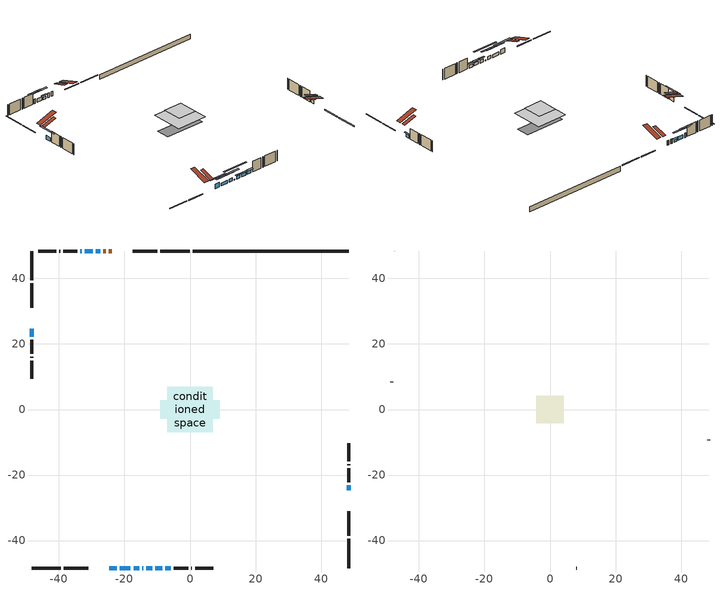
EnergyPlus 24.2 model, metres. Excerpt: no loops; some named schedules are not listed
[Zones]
conditioned space
 floor outside (Floor1 construction): -1.17,-1.17 -1.17,1.17 1.17,1.17 1.17,-1.17 z0.61
 floor adiabatic (AdiabaticFloorConstruction): -6.97,-6.97 -6.97,6.97 6.97,6.97 6.97,-6.97 z3.05
 floor foundation (Slab1 construction): -9.03,-2.87 -9.03,2.87 9.03,2.87 9.03,-2.87 z-1.65
 wall outside (RimJoist1 construction): -0.14,48.37 -9.1,48.37 / -48.37,-48.37 -39.41,-48.37 / -48.37,48.37 -48.37,39.41 / 48.37,-48.37 48.37,-39.41 z0.61:0.91
 wall outside (RimJoist2 construction): -10.03,48.37 -17.4,48.37 / -38.48,-48.37 -31.11,-48.37 / -48.37,38.48 -48.37,31.11 / 48.37,-38.48 48.37,-31.11 z0.61:0.91
 wall outside (AdiabaticWallConstruction 1): -23.88,48.37 -24.73,48.37 / -25.66,48.37 -26.51,48.37 z0.61:2.64
 wall outside (AdiabaticWallConstruction): 48.37,-24.63 48.37,-23.15 z0.61:2.08; -48.37,24.63 -48.37,22.27 / -29.68,48.37 -32.05,48.37 z0.61:2.34; -24.63,-48.37 -22.29,-48.37 z0.61:2.59; -21.36,-48.37 -18.16,-48.37 / -13.35,-48.37 -11.57,-48.37 / -10.64,-48.37 -8.5,-48.37 / -7.58,-48.37 -5.82,-48.37 z0.61:1.93; -17.23,-48.37 -15.48,-48.37 z0.61:2.13; -14.55,-48.37 -14.27,-48.37 z0.61:0.97; -27.43,48.37 -28.76,48.37 z0.61:1.73; -32.97,48.37 -33.48,48.37 z0.61:2.62
 wall outside (Wall1 construction): -34.41,48.37 -38.71,48.37 / -4.89,-48.37 -0.6,-48.37 / -48.37,21.34 -48.37,17.04 / 48.37,-22.23 48.37,-17.93 z0.61:5.49
 wall outside (Wall2 construction): -39.63,48.37 -39.91,48.37 / 0.33,-48.37 0.6,-48.37 / -48.37,16.11 -48.37,15.84 / 48.37,-17 48.37,-16.73 z0.61:5.49
 wall outside (Wall3 construction): -40.83,48.37 -46.38,48.37 / 1.53,-48.37 7.08,-48.37 / -48.37,14.91 -48.37,9.37 / 48.37,-15.8 48.37,-10.25 z0.61:5.49
 wall foundation (FoundationWall1 construction): 0.79,48.37,-1.65 0.79,48.37,0.61 43.61,48.37,0.61 43.61,48.37,0.59 48.37,48.37,0.59 48.37,48.37,-1.65
 window (WindowConstruction): 48.37,-24.63 48.37,-23.15 z0.61:2.08
 window (WindowConstruction 7): -48.37,24.63 -48.37,22.27 z0.61:2.34
 window (WindowConstruction 8): -24.63,-48.37 -22.29,-48.37 z0.61:2.59
 window (WindowConstruction 9): -21.36,-48.37 -18.16,-48.37 z0.61:1.93
 window (WindowConstruction 10): -17.23,-48.37 -15.48,-48.37 z0.61:2.13
 window (WindowConstruction 11): -14.55,-48.37 -14.27,-48.37 z0.61:0.97
 window (WindowConstruction 1): -27.44,48.37 -28.76,48.37 z0.61:1.73
 window (WindowConstruction 2): -13.35,-48.37 -11.57,-48.37 z0.61:1.93
 window (WindowConstruction 3): -10.64,-48.37 -8.51,-48.37 z0.61:1.93
 window (WindowConstruction 4): -7.58,-48.37 -5.82,-48.37 z0.61:1.93
 window (WindowConstruction 5): -29.68,48.37 -32.05,48.37 z0.61:2.34
 window (WindowConstruction 6): -32.98,48.37 -33.48,48.37 z0.61:2.62
 door (Door): -23.88,48.37 -24.73,48.37 z0.61:2.64
 door (Door 1): -25.66,48.37 -26.51,48.37 z0.61:2.64
 ceiling adiabatic (AdiabaticFloorConstruction): 6.97,-6.97 6.97,6.97 -6.97,6.97 -6.97,-6.97 z3.05
 roof outside (Roof2 construction): -22.95,48.37,5.49 -22.95,42.57,7.42 -21.42,42.57,7.42 -21.42,48.37,5.49; -25.56,-48.37,5.49 -25.56,-42.57,7.42 -27.09,-42.57,7.42 -27.09,-48.37,5.49; -48.37,25.56,5.49 -42.57,25.56,7.42 -42.57,27.09,7.42 -48.37,27.09,5.49; 48.37,-25.56,5.49 42.57,-25.56,7.42 42.57,-27.09,7.42 48.37,-27.09,5.49
attic - vented
 floor to conditioned space (Floor2 construction Reversed): -4.21,-4.21 -4.21,4.21 4.21,4.21 4.21,-4.21 z5.49
 wall outside (Wall4 construction): -47.31,48.37 -47.44,48.37 / 8.01,-48.37 8.13,-48.37 / -48.37,8.44 -48.37,8.31 / 48.37,-9.33 48.37,-9.2 z0.61:5.49
 roof outside (Roof1 construction): -20.49,48.37,5.49 -20.49,40.16,8.22 -18.33,40.16,8.22 -18.33,48.37,5.49; -28.02,-48.37,5.49 -28.02,-40.16,8.22 -30.18,-40.16,8.22 -30.18,-48.37,5.49; -48.37,28.02,5.49 -40.16,28.02,8.22 -40.16,30.18,8.22 -48.37,30.18,5.49; 48.37,-28.02,5.49 40.16,-28.02,8.22 40.16,-30.18,8.22 48.37,-30.18,5.49
shading: 48.37,-22.54 48.37,-25.24 48.98,-25.24 48.98,-22.54 z2.69; -48.37,19.28 -48.37,27.62 -48.98,27.62 -48.98,19.28 z5.33; -19.3,-48.37 -27.62,-48.37 -27.62,-48.98 -19.3,-48.98 z5.58; -15.17,-48.37 -24.35,-48.37 -24.35,-48.98 -15.17,-48.98 z4.92; -12.49,-48.37 -20.22,-48.37 -20.22,-48.98 -12.49,-48.98 z5.12; -8.51,-48.37 -20.31,-48.37 -20.31,-48.98 -8.51,-48.98 z6.73; -29.37,48.37 -26.83,48.37 -26.83,48.98 -29.37,48.98 z2.34; -10.96,-48.37 -13.95,-48.37 -13.95,-48.98 -10.96,-48.98 z2.54; -7.9,-48.37 -11.25,-48.37 -11.25,-48.98 -7.9,-48.98 z2.54; -5.21,-48.37 -8.19,-48.37 -8.19,-48.98 -5.21,-48.98 z2.54; -35.04,48.37 -26.69,48.37 -26.69,48.98 -35.04,48.98 z5.33; -36.47,48.37 -29.99,48.37 -29.99,48.98 -36.47,48.98 z5.61
[Building]
Building 1: Terrain=Suburbs
[Site:Location]
Montreal Intl AP_QC: Latitude {deg}=45.47; Longitude {deg}=-73.74; Time Zone {hr}=-5; Elevation {m}=36; Keep Site Location Information=Yes
[Site:GroundTemperature:Shallow]
2.07863, -0.316383, -0.508184, 0.628371, 5.19101, 9.73239, 13.6695, 16.1636, 16.3755, 14.347, 10.5102, 6.10817
[Site:WaterMainsTemperature]
Calculation Method=Schedule; Temperature Schedule=mains temperature schedule
[Material] Roughness=Rough; Thermal Absorptance=0.9
Name | Thickness {m} | Conductivity {W/m-K} | Density {kg/m3} | Specific Heat {J/kg-K} | Solar Absorptance | Visible Absorptance
asphalt or fiberglass shingles | 0.00635 | 0.162714 | 1121.4 | 1465.45 | 0.4 | 0.4
ceiling loosefill ins | 0.0846667 | 0.0480833 | 16.02 | 1046.75 | 0.7 | 0.7
ceiling stud and cavity | 0.1397 | 0.0930096 | 65.682 | 1177.47 | 0.7 | 0.7
concrete 4.0 in. | 0.1016 | 1.803125 | 2242.8 | 837.4 | 0.7 | 0.7
concrete 8.0 in. | 0.2032 | 1.803125 | 2242.8 | 837.4 | 0.7 | 0.7
door material | 0.04445 | 0.0451087 | 512.64 | 1214.23 | 0.7 | 0.7
door material 1 | 0.04445 | 0.188738 | 512.64 | 1214.23 | 0.7 | 0.7
floor covering | 0.0127 | 0.0433444 | 54.468 | 1339.84 | 0.6 | 0.6
floor rigid ins; roof rigid ins; wall rigid ins | 0.051816 | 0.029427 | 32.04 | 1214.23 | 0.7 | 0.7
floor rigid ins 1; wall rigid ins 1 | 0.512978 | 0.029427 | 32.04 | 1214.23 | 0.7 | 0.7
floor stud and cavity | 0.1397 | 0.0937577 | 92.3553 | 1139.71 | 0.7 | 0.7
floor stud and cavity 1 | 0.1397 | 1.75129 | 37.0049 | 1207.88 | 0.7 | 0.7
furniture material conditioned space 1 | 0.1524 | 0.115458 | 640.8 | 1214.23 | 0.6 | 0.6
gypsum board | 0.0127 | 0.160291 | 801 | 837.4 | 0.6 | 0.6
interior horizontal ins | 0.0224348 | 0.029427 | 32.04 | 1214.23 | 0.7 | 0.7
osb sheathing 0.5 in. | 0.0127 | 0.115458 | 512.64 | 1214.23 | 0.7 | 0.7
osb sheathing 0.75 in. | 0.01905 | 0.115458 | 512.64 | 1214.23 | 0.7 | 0.7
osb sheathing 2.0 in. | 0.0508 | 0.115458 | 512.64 | 1214.23 | 0.7 | 0.7
rim joist stud and cavity | 0.0508 | 0.0451784 | 125.044 | 1163.47 | 0.6 | 0.6
rim joist stud and cavity 1 | 0.0508 | 0.571797 | 50.32683 | 1063.81 | 0.6 | 0.6
roof stud and cavity | 0.2032 | 0.171272 | 78.34581 | 1123.46 | 0.7 | 0.7
wall stud and cavity | 0.1397 | 0.417588 | 139.0536 | 1170.24 | 0.7 | 0.7
wall stud and cavity 1 | 0.1397 | 0.801472 | 139.0536 | 1170.24 | 0.7 | 0.7
wall stud and cavity 2 | 0.1397 | 0.39278 | 139.0536 | 1170.24 | 0.7 | 0.7
wall stud and cavity 3 | 0.0889 | 6.9971 | 50.32683 | 1063.81 | 0.6 | 0.6
wall stud and cavity 4 | 0.0889 | 0.380278 | 52.3479 | 1209.89 | 0.7 | 0.7
wall stud and cavity 5 | 0.0889 | 0.391764 | 83.0341 | 1211.67 | 0.7 | 0.7
wood siding | 0.0254 | 0.102417 | 544.68 | 1172.36 | 0.4 | 0.4
wood siding 1 | 0.00254 | 0.102417 | 544.68 | 1172.36 | 0.4 | 0.4
wood siding 2; wood siding 3; wood siding 4 | 0.0254 | 0.102417 | 544.68 | 1172.36 | 0.7 | 0.7
[WindowMaterial:SimpleGlazingSystem]
Name | U-Factor {W/m2-K} | Solar Heat Gain Coefficient
WindowMaterial | 1.81242 | 0.37
WindowMaterial 1 | 1.743146 | 0.4
WindowMaterial 2 | 1.68466 | 0.42
WindowMaterial 3 | 1.75053 | 0.39
WindowMaterial 4 | 1.686366 | 0.42
WindowMaterial 5 | 1.626747 | 0.44
WindowMaterial 6 | 2.24906 | 0.23
WindowMaterial 7 | 1.61312 | 0.44
WindowMaterial 8 | 1.66763 | 0.42
WindowMaterial 9 | 2.638 | 0.18
[Construction]
AdiabaticFloorConstruction: floor stud and cavity 1, floor rigid ins 1, osb sheathing 0.75 in., floor covering
AdiabaticWallConstruction: wood siding 3, wall rigid ins 1, wall stud and cavity 4, gypsum board
AdiabaticWallConstruction 1: wood siding 4, wall rigid ins 1, wall stud and cavity 4, gypsum board
Door: door material
Door 1: door material 1
Floor1 construction: floor stud and cavity, floor rigid ins, osb sheathing 0.75 in., floor covering
Floor2 construction Reversed: gypsum board, ceiling stud and cavity, ceiling loosefill ins
FoundationWall1 construction: concrete 8.0 in.
furniture construction conditioned space 1: furniture material conditioned space 1
PartitionWallConstruction: gypsum board, wall stud and cavity 5, gypsum board
RimJoist1 construction: wood siding 2, osb sheathing 2.0 in., rim joist stud and cavity
RimJoist2 construction: wood siding 2, rim joist stud and cavity 1
Roof1 construction: asphalt or fiberglass shingles
Roof2 construction: asphalt or fiberglass shingles, roof rigid ins, osb sheathing 0.75 in., roof stud and cavity, gypsum board
Slab1 construction: concrete 4.0 in.
Wall1 construction: wood siding, wall rigid ins, osb sheathing 0.5 in., wall stud and cavity, gypsum board
Wall2 construction: wood siding, wall rigid ins, osb sheathing 0.5 in., wall stud and cavity 1, gypsum board
Wall3 construction: wood siding, wall rigid ins, osb sheathing 0.5 in., wall stud and cavity 2, gypsum board
Wall4 construction: wood siding 1, wall stud and cavity 3
WindowConstruction: WindowMaterial
WindowConstruction 1: WindowMaterial 1
WindowConstruction 10: WindowMaterial 8
WindowConstruction 11: WindowMaterial 9
WindowConstruction 2: WindowMaterial 2
WindowConstruction 3; WindowConstruction 9: WindowMaterial 3
WindowConstruction 4: WindowMaterial 4
WindowConstruction 5; WindowConstruction 7: WindowMaterial 5
WindowConstruction 6: WindowMaterial 6
WindowConstruction 8: WindowMaterial 7
[Zone] Multiplier=1; Part of Total Floor Area=Yes
Name | Volume {m3}
attic - vented | 31.5109
conditioned space | 773.1
[Space]
Name | Zone | Volume {m3}
attic - vented 1 | attic - vented | 31.5109
conditioned space 1 | conditioned space | 773.1
[ZoneInfiltration:EffectiveLeakageArea]
infil attic - vented 1: Zone or Space=attic - vented 1; Schedule=Always On Discrete; Effective Air Leakage Area {cm2}=2838.8; Stack Coefficient=0.00052932; Wind Coefficient=1.55446e-05
[ZoneMixing]
whole house fan mix: Zone or Space=attic - vented; Schedule=Always On Continuous; Design Flow Rate Calculation Method=Flow/Zone; Design Flow Rate {m3/s}=0; Source Zone or Space=conditioned space
[SurfaceProperty:ExposedFoundationPerimeter]
Slab1: Exposed Perimeter Calculation Method=TotalExposedPerimeter; Total Exposed Perimeter {m}=47.58
[InternalMass] Zone or ZoneList=conditioned space; Space or SpaceList=conditioned space 1
Name | Construction | Surface Area {m2}
furniture mass conditioned space 1 | furniture construction conditioned space 1 | 121.312
partition wall mass | PartitionWallConstruction | 303.28
[Lights]
interior lighting: Zone or ZoneList or Space or SpaceList=conditioned space 1; Schedule=interior lighting schedule; Design Level Calculation Method=LightingLevel; Lighting Level {W}=343.2; Return Air Fraction=0; Fraction Radiant=0.6; Fraction Visible=0.2; Fraction Replaceable=1
[People]
occupants: Zone or ZoneList or Space or SpaceList=conditioned space 1; Number of People Schedule=occupants schedule; Number of People Calculation Method=People; Number of People=3; Fraction Radiant=0.314171; Sensible Heat Fraction=0.56303; Activity Level Schedule=occupants activity schedule; Carbon Dioxide Generation Rate {m3/s-W}=0; Enable ASHRAE 55 Comfort Warnings=No; Mean Radiant Temperature Calculation Type=EnclosureAveraged
[ElectricEquipment] Zone or ZoneList or Space or SpaceList=conditioned space 1; Design Level Calculation Method=EquipmentLevel
Name | Schedule | Design Level {W} | Fraction Latent | Fraction Radiant | Fraction Lost
clothes dryer | clothes dryer schedule | 140.772 | 0.015 | 0.081 | 0.85
clothes washer | clothes washer schedule | 32.1985 | 0.03 | 0.162 | 0.7
cooking range | cooking range schedule | 215.147 | 0.08 | 0.432 | 0.2
dishwasher | dishwasher schedule | 66.8632 | 0.3 | 0.18 | 0.4
fridge | fridge schedule | 72.9452 | 0 | 0.6 | 0
mech vent bath fan 0 | mech vent bath fan 0 schedule | 50.2 | 0 | 0 | 1
mech vent bath fan 1 | mech vent bath fan 1 schedule | 50.2 | 0 | 0 | 1
mech vent bath fan 2 | mech vent bath fan 2 schedule | 50.2 | 0 | 0 | 1
mech vent house fan | mech vent house fan schedule | 0.95 | 0 | 0 | 1
mech vent house fan cfis | mech vent house fan cfis schedule | 0 | 0 | 0 | 0
mech vent range fan 0 | mech vent range fan 0 schedule | 57 | 0 | 0 | 1
misc plug loads | misc plug loads schedule | 494.7 | 0.045 | 0.513 | 0.1
whole house fan | Always On Discrete | 0 | 0 | 0 | 1
[OtherEquipment] Zone or ZoneList or Space or SpaceList=conditioned space 1; Design Level Calculation Method=EquipmentLevel
Name | Fuel Type | Schedule | Design Level {W} | Fraction Latent | Fraction Radiant | Fraction Lost
clothes dryer 1 | Electricity | clothes dryer schedule | 0 | 0.015 | 0.081 | 0.85
cooking range 1 | Electricity | cooking range schedule | 0 | 0.08 | 0.432 | 0.2
general water use latent | None | general water use schedule | 62.594 | 1 | 0 | 0
general water use sensible | None | general water use schedule | -61.6891 | 0 | 0.6 | 0
mech vent house fan latent load | None | Always On Discrete | 0 | 1 | 0 | 0
mech vent house fan sensible load | None | Always On Discrete | 0 | 0 | 0 | 0
water heater energy adjustment1 | Electricity | Always On Discrete | 0.01 | 0 | 0 | 1
[ZoneInfiltration:DesignFlowRate] Zone or ZoneList or Space or SpaceList=conditioned space 1; Schedule=Always On Discrete; Design Flow Rate Calculation Method=Flow/Zone; Design Flow Rate {m3/s}=0
infil flow; natural vent flow; whole house fan flow
[Foundation:Kiva]
Foundation Kiva 1: Initial Indoor Air Temperature {C}=18; Interior Horizontal Insulation Material=interior horizontal ins; Interior Horizontal Insulation Depth {m}=0; Interior Horizontal Insulation Width {m}=0.599999; Wall Height Above Grade {m}=0.609996; Wall Depth Below Slab {m}=0.2032
[Foundation:Kiva:Settings]
Soil Conductivity {W/m-K}=0.849921; Soil Density {kg/m3}=1842.3; Soil Specific Heat {J/kg-K}=418.7; Ground Solar Absorptivity=0.9; Ground Thermal Absorptivity=0.9; Ground Surface Roughness {m}=0.03; Far-Field Width {m}=40; Deep-Ground Boundary Condition=ZeroFlux; Deep-Ground Depth {m}=40; Minimum Cell Dimension {m}=0.2; Maximum Cell Growth Coefficient=3; Simulation Timestep=Timestep
[Exterior:Lights]
exterior lighting: Schedule=exterior lighting schedule; Design Level {W}=75.6
[Schedule:Constant]
Name | Hourly Value
Always On Continuous; mech vent house fan schedule; mech vent house fan cfis schedule; Always On Discrete | 1
occupants activity schedule | 117.228
fridge schedule | 0
[Schedule:Week:Daily]
interior lighting schedule Week Rule - Jan1-Jan27: interior lighting schedule day, interior lighting schedule day, interior lighting schedule day, interior lighting schedule day, interior lighting schedule day, interior lighting schedule day, interior lighting schedule day, interior lighting schedule default day, interior lighting schedule default day, interior lighting schedule default day, interior lighting schedule default day, interior lighting schedule default day
interior lighting schedule Week Rule - Jan28-Feb3: interior lighting schedule day, interior lighting schedule day, interior lighting schedule day, interior lighting schedule day, interior lighting schedule day 1, interior lighting schedule day 1, interior lighting schedule day 1, interior lighting schedule default day, interior lighting schedule default day, interior lighting schedule default day, interior lighting schedule default day, interior lighting schedule default day
interior lighting schedule Week Rule - Feb4-Feb24: interior lighting schedule day 1, interior lighting schedule day 1, interior lighting schedule day 1, interior lighting schedule day 1, interior lighting schedule day 1, interior lighting schedule day 1, interior lighting schedule day 1, interior lighting schedule default day, interior lighting schedule default day, interior lighting schedule default day, interior lighting schedule default day, interior lighting schedule default day
interior lighting schedule Week Rule - Feb25-Mar3: interior lighting schedule day 1, interior lighting schedule day 1, interior lighting schedule day 1, interior lighting schedule day 1, interior lighting schedule day 2, interior lighting schedule day 2, interior lighting schedule day 2, interior lighting schedule default day, interior lighting schedule default day, interior lighting schedule default day, interior lighting schedule default day, interior lighting schedule default day
interior lighting schedule Week Rule - Mar4-Mar31: interior lighting schedule day 2, interior lighting schedule day 2, interior lighting schedule day 2, interior lighting schedule day 2, interior lighting schedule day 2, interior lighting schedule day 2, interior lighting schedule day 2, interior lighting schedule default day, interior lighting schedule default day, interior lighting schedule default day, interior lighting schedule default day, interior lighting schedule default day
interior lighting schedule Week Rule - Apr1-Apr28: interior lighting schedule day 3, interior lighting schedule day 3, interior lighting schedule day 3, interior lighting schedule day 3, interior lighting schedule day 3, interior lighting schedule day 3, interior lighting schedule day 3, interior lighting schedule default day, interior lighting schedule default day, interior lighting schedule default day, interior lighting schedule default day, interior lighting schedule default day
interior lighting schedule Week Rule - Apr29-May5: interior lighting schedule day 3, interior lighting schedule day 3, interior lighting schedule day 4, interior lighting schedule day 4, interior lighting schedule day 4, interior lighting schedule day 4, interior lighting schedule day 4, interior lighting schedule default day, interior lighting schedule default day, interior lighting schedule default day, interior lighting schedule default day, interior lighting schedule default day
interior lighting schedule Week Rule - May6-May26: interior lighting schedule day 4, interior lighting schedule day 4, interior lighting schedule day 4, interior lighting schedule day 4, interior lighting schedule day 4, interior lighting schedule day 4, interior lighting schedule day 4, interior lighting schedule default day, interior lighting schedule default day, interior lighting schedule default day, interior lighting schedule default day, interior lighting schedule default day
interior lighting schedule Week Rule - May27-Jun2: interior lighting schedule day 4, interior lighting schedule day 4, interior lighting schedule day 4, interior lighting schedule day 4, interior lighting schedule day 4, interior lighting schedule day 5, interior lighting schedule day 5, interior lighting schedule default day, interior lighting schedule default day, interior lighting schedule default day, interior lighting schedule default day, interior lighting schedule default day
interior lighting schedule Week Rule - Jun3-Jun30: interior lighting schedule day 5, interior lighting schedule day 5, interior lighting schedule day 5, interior lighting schedule day 5, interior lighting schedule day 5, interior lighting schedule day 5, interior lighting schedule day 5, interior lighting schedule default day, interior lighting schedule default day, interior lighting schedule default day, interior lighting schedule default day, interior lighting schedule default day
interior lighting schedule Week Rule - Jul1-Jul28: interior lighting schedule day 6, interior lighting schedule day 6, interior lighting schedule day 6, interior lighting schedule day 6, interior lighting schedule day 6, interior lighting schedule day 6, interior lighting schedule day 6, interior lighting schedule default day, interior lighting schedule default day, interior lighting schedule default day, interior lighting schedule default day, interior lighting schedule default day
interior lighting schedule Week Rule - Jul29-Aug4: interior lighting schedule day 6, interior lighting schedule day 6, interior lighting schedule day 6, interior lighting schedule day 7, interior lighting schedule day 7, interior lighting schedule day 7, interior lighting schedule day 7, interior lighting schedule default day, interior lighting schedule default day, interior lighting schedule default day, interior lighting schedule default day, interior lighting schedule default day
interior lighting schedule Week Rule - Aug5-Aug25: interior lighting schedule day 7, interior lighting schedule day 7, interior lighting schedule day 7, interior lighting schedule day 7, interior lighting schedule day 7, interior lighting schedule day 7, interior lighting schedule day 7, interior lighting schedule default day, interior lighting schedule default day, interior lighting schedule default day, interior lighting schedule default day, interior lighting schedule default day
interior lighting schedule Week Rule - Aug26-Sep1: interior lighting schedule day 7, interior lighting schedule day 7, interior lighting schedule day 7, interior lighting schedule day 7, interior lighting schedule day 7, interior lighting schedule day 7, interior lighting schedule day 8, interior lighting schedule default day, interior lighting schedule default day, interior lighting schedule default day, interior lighting schedule default day, interior lighting schedule default day
interior lighting schedule Week Rule - Sep2-Sep29: interior lighting schedule day 8, interior lighting schedule day 8, interior lighting schedule day 8, interior lighting schedule day 8, interior lighting schedule day 8, interior lighting schedule day 8, interior lighting schedule day 8, interior lighting schedule default day, interior lighting schedule default day, interior lighting schedule default day, interior lighting schedule default day, interior lighting schedule default day
interior lighting schedule Week Rule - Sep30-Oct6: interior lighting schedule day 8, interior lighting schedule day 9, interior lighting schedule day 9, interior lighting schedule day 9, interior lighting schedule day 9, interior lighting schedule day 9, interior lighting schedule day 9, interior lighting schedule default day, interior lighting schedule default day, interior lighting schedule default day, interior lighting schedule default day, interior lighting schedule default day
interior lighting schedule Week Rule - Oct7-Oct27: interior lighting schedule day 9, interior lighting schedule day 9, interior lighting schedule day 9, interior lighting schedule day 9, interior lighting schedule day 9, interior lighting schedule day 9, interior lighting schedule day 9, interior lighting schedule default day, interior lighting schedule default day, interior lighting schedule default day, interior lighting schedule default day, interior lighting schedule default day
interior lighting schedule Week Rule - Oct28-Nov3: interior lighting schedule day 9, interior lighting schedule day 9, interior lighting schedule day 9, interior lighting schedule day 9, interior lighting schedule day 10, interior lighting schedule day 10, interior lighting schedule day 10, interior lighting schedule default day, interior lighting schedule default day, interior lighting schedule default day, interior lighting schedule default day, interior lighting schedule default day
interior lighting schedule Week Rule - Nov4-Nov24: interior lighting schedule day 10, interior lighting schedule day 10, interior lighting schedule day 10, interior lighting schedule day 10, interior lighting schedule day 10, interior lighting schedule day 10, interior lighting schedule day 10, interior lighting schedule default day, interior lighting schedule default day, interior lighting schedule default day, interior lighting schedule default day, interior lighting schedule default day
interior lighting schedule Week Rule - Nov25-Dec1: interior lighting schedule day 10, interior lighting schedule day 10, interior lighting schedule day 10, interior lighting schedule day 10, interior lighting schedule day 10, interior lighting schedule day 10, interior lighting schedule day 11, interior lighting schedule default day, interior lighting schedule default day, interior lighting schedule default day, interior lighting schedule default day, interior lighting schedule default day
interior lighting schedule Week Rule - Dec2-Dec31: interior lighting schedule day 11, interior lighting schedule day 11, interior lighting schedule day 11, interior lighting schedule day 11, interior lighting schedule day 11, interior lighting schedule day 11, interior lighting schedule day 11, interior lighting schedule default day, interior lighting schedule default day, interior lighting schedule default day, interior lighting schedule default day, interior lighting schedule default day
occupants schedule Week Rule - Jan1-Dec31: occupants schedule day, occupants schedule day, occupants schedule day, occupants schedule day, occupants schedule day, occupants schedule day, occupants schedule day, occupants schedule default day, occupants schedule default day, occupants schedule default day, occupants schedule default day, occupants schedule default day
clothes dryer schedule Week Rule - Jan1-Dec31: clothes dryer schedule day, clothes dryer schedule day, clothes dryer schedule day, clothes dryer schedule day, clothes dryer schedule day, clothes dryer schedule day, clothes dryer schedule day, clothes dryer schedule default day, clothes dryer schedule default day, clothes dryer schedule default day, clothes dryer schedule default day, clothes dryer schedule default day
clothes washer schedule Week Rule - Jan1-Dec31: clothes washer schedule day, clothes washer schedule day, clothes washer schedule day, clothes washer schedule day, clothes washer schedule day, clothes washer schedule day, clothes washer schedule day, clothes washer schedule default day, clothes washer schedule default day, clothes washer schedule default day, clothes washer schedule default day, clothes washer schedule default day
cooking range schedule Week Rule - Jan1-Dec31: cooking range schedule day, cooking range schedule day, cooking range schedule day, cooking range schedule day, cooking range schedule day, cooking range schedule day, cooking range schedule day, cooking range schedule default day, cooking range schedule default day, cooking range schedule default day, cooking range schedule default day, cooking range schedule default day
dishwasher schedule Week Rule - Jan1-Dec31: dishwasher schedule day, dishwasher schedule day, dishwasher schedule day, dishwasher schedule day, dishwasher schedule day, dishwasher schedule day, dishwasher schedule day, dishwasher schedule default day, dishwasher schedule default day, dishwasher schedule default day, dishwasher schedule default day, dishwasher schedule default day
mech vent bath fan 0 schedule Week Rule - Jan1-Dec31: mech vent bath fan 0 schedule day, mech vent bath fan 0 schedule day, mech vent bath fan 0 schedule day, mech vent bath fan 0 schedule day, mech vent bath fan 0 schedule day, mech vent bath fan 0 schedule day, mech vent bath fan 0 schedule day, mech vent bath fan 0 schedule default day, mech vent bath fan 0 schedule default day, mech vent bath fan 0 schedule default day, mech vent bath fan 0 schedule default day, mech vent bath fan 0 schedule default day
mech vent bath fan 1 schedule Week Rule - Jan1-Dec31: mech vent bath fan 1 schedule day, mech vent bath fan 1 schedule day, mech vent bath fan 1 schedule day, mech vent bath fan 1 schedule day, mech vent bath fan 1 schedule day, mech vent bath fan 1 schedule day, mech vent bath fan 1 schedule day, mech vent bath fan 1 schedule default day, mech vent bath fan 1 schedule default day, mech vent bath fan 1 schedule default day, mech vent bath fan 1 schedule default day, mech vent bath fan 1 schedule default day
mech vent bath fan 2 schedule Week Rule - Jan1-Dec31: mech vent bath fan 2 schedule day, mech vent bath fan 2 schedule day, mech vent bath fan 2 schedule day, mech vent bath fan 2 schedule day, mech vent bath fan 2 schedule day, mech vent bath fan 2 schedule day, mech vent bath fan 2 schedule day, mech vent bath fan 2 schedule default day, mech vent bath fan 2 schedule default day, mech vent bath fan 2 schedule default day, mech vent bath fan 2 schedule default day, mech vent bath fan 2 schedule default day
mech vent range fan 0 schedule Week Rule - Jan1-Dec31: mech vent range fan 0 schedule day, mech vent range fan 0 schedule day, mech vent range fan 0 schedule day, mech vent range fan 0 schedule day, mech vent range fan 0 schedule day, mech vent range fan 0 schedule day, mech vent range fan 0 schedule day, mech vent range fan 0 schedule default day, mech vent range fan 0 schedule default day, mech vent range fan 0 schedule default day, mech vent range fan 0 schedule default day, mech vent range fan 0 schedule default day
misc plug loads schedule Week Rule - Jan1-Dec31: misc plug loads schedule day, misc plug loads schedule day, misc plug loads schedule day, misc plug loads schedule day, misc plug loads schedule day, misc plug loads schedule day, misc plug loads schedule day, misc plug loads schedule default day, misc plug loads schedule default day, misc plug loads schedule default day, misc plug loads schedule default day, misc plug loads schedule default day
general water use schedule Week Rule - Jan1-Dec31: general water use schedule day, general water use schedule day, general water use schedule day, general water use schedule day, general water use schedule day, general water use schedule day, general water use schedule day, general water use schedule default day, general water use schedule default day, general water use schedule default day, general water use schedule default day, general water use schedule default day
exterior lighting schedule Week Rule - Jan1-Jan27: exterior lighting schedule day, exterior lighting schedule day, exterior lighting schedule day, exterior lighting schedule day, exterior lighting schedule day, exterior lighting schedule day, exterior lighting schedule day, exterior lighting schedule default day, exterior lighting schedule default day, exterior lighting schedule default day, exterior lighting schedule default day, exterior lighting schedule default day
exterior lighting schedule Week Rule - Jan28-Feb3: exterior lighting schedule day, exterior lighting schedule day, exterior lighting schedule day, exterior lighting schedule day, exterior lighting schedule day 1, exterior lighting schedule day 1, exterior lighting schedule day 1, exterior lighting schedule default day, exterior lighting schedule default day, exterior lighting schedule default day, exterior lighting schedule default day, exterior lighting schedule default day
exterior lighting schedule Week Rule - Feb4-Feb24: exterior lighting schedule day 1, exterior lighting schedule day 1, exterior lighting schedule day 1, exterior lighting schedule day 1, exterior lighting schedule day 1, exterior lighting schedule day 1, exterior lighting schedule day 1, exterior lighting schedule default day, exterior lighting schedule default day, exterior lighting schedule default day, exterior lighting schedule default day, exterior lighting schedule default day
exterior lighting schedule Week Rule - Feb25-Mar3: exterior lighting schedule day 1, exterior lighting schedule day 1, exterior lighting schedule day 1, exterior lighting schedule day 1, exterior lighting schedule day 2, exterior lighting schedule day 2, exterior lighting schedule day 2, exterior lighting schedule default day, exterior lighting schedule default day, exterior lighting schedule default day, exterior lighting schedule default day, exterior lighting schedule default day
exterior lighting schedule Week Rule - Mar4-Mar31: exterior lighting schedule day 2, exterior lighting schedule day 2, exterior lighting schedule day 2, exterior lighting schedule day 2, exterior lighting schedule day 2, exterior lighting schedule day 2, exterior lighting schedule day 2, exterior lighting schedule default day, exterior lighting schedule default day, exterior lighting schedule default day, exterior lighting schedule default day, exterior lighting schedule default day
exterior lighting schedule Week Rule - Apr1-Apr28: exterior lighting schedule day 3, exterior lighting schedule day 3, exterior lighting schedule day 3, exterior lighting schedule day 3, exterior lighting schedule day 3, exterior lighting schedule day 3, exterior lighting schedule day 3, exterior lighting schedule default day, exterior lighting schedule default day, exterior lighting schedule default day, exterior lighting schedule default day, exterior lighting schedule default day
exterior lighting schedule Week Rule - Apr29-May5: exterior lighting schedule day 3, exterior lighting schedule day 3, exterior lighting schedule day 4, exterior lighting schedule day 4, exterior lighting schedule day 4, exterior lighting schedule day 4, exterior lighting schedule day 4, exterior lighting schedule default day, exterior lighting schedule default day, exterior lighting schedule default day, exterior lighting schedule default day, exterior lighting schedule default day
exterior lighting schedule Week Rule - May6-May26: exterior lighting schedule day 4, exterior lighting schedule day 4, exterior lighting schedule day 4, exterior lighting schedule day 4, exterior lighting schedule day 4, exterior lighting schedule day 4, exterior lighting schedule day 4, exterior lighting schedule default day, exterior lighting schedule default day, exterior lighting schedule default day, exterior lighting schedule default day, exterior lighting schedule default day
exterior lighting schedule Week Rule - May27-Jun2: exterior lighting schedule day 4, exterior lighting schedule day 4, exterior lighting schedule day 4, exterior lighting schedule day 4, exterior lighting schedule day 4, exterior lighting schedule day 5, exterior lighting schedule day 5, exterior lighting schedule default day, exterior lighting schedule default day, exterior lighting schedule default day, exterior lighting schedule default day, exterior lighting schedule default day
[Schedule:Year]
interior lighting schedule: interior lighting schedule Week Rule - Jan1-Jan27, 1, 1, 1, 27, interior lighting schedule Week Rule - Jan28-Feb3, 1, 28, 2, 3, interior lighting schedule Week Rule - Feb4-Feb24, 2, 4, 2, 24, interior lighting schedule Week Rule - Feb25-Mar3, 2, 25, 3, 3, interior lighting schedule Week Rule - Mar4-Mar31, 3, 4, 3, 31, interior lighting schedule Week Rule - Apr1-Apr28, 4, 1, 4, 28, interior lighting schedule Week Rule - Apr29-May5, 4, 29, 5, 5, interior lighting schedule Week Rule - May6-May26, 5, 6, 5, 26, interior lighting schedule Week Rule - May27-Jun2, 5, 27, 6, 2, interior lighting schedule Week Rule - Jun3-Jun30, 6, 3, 6, 30, interior lighting schedule Week Rule - Jul1-Jul28, 7, 1, 7, 28, interior lighting schedule Week Rule - Jul29-Aug4, 7, 29, 8, 4, interior lighting schedule Week Rule - Aug5-Aug25, 8, 5, 8, 25, interior lighting schedule Week Rule - Aug26-Sep1, 8, 26, 9, 1, interior lighting schedule Week Rule - Sep2-Sep29, 9, 2, 9, 29, interior lighting schedule Week Rule - Sep30-Oct6, 9, 30, 10, 6, interior lighting schedule Week Rule - Oct7-Oct27, 10, 7, 10, 27, interior lighting schedule Week Rule - Oct28-Nov3, 10, 28, 11, 3, interior lighting schedule Week Rule - Nov4-Nov24, 11, 4, 11, 24, interior lighting schedule Week Rule - Nov25-Dec1, 11, 25, 12, 1, interior lighting schedule Week Rule - Dec2-Dec31, 12, 2, 12, 31
occupants schedule: occupants schedule Week Rule - Jan1-Dec31, 1, 1, 12, 31
clothes dryer schedule: clothes dryer schedule Week Rule - Jan1-Dec31, 1, 1, 12, 31
clothes washer schedule: clothes washer schedule Week Rule - Jan1-Dec31, 1, 1, 12, 31
cooking range schedule: cooking range schedule Week Rule - Jan1-Dec31, 1, 1, 12, 31
dishwasher schedule: dishwasher schedule Week Rule - Jan1-Dec31, 1, 1, 12, 31
mech vent bath fan 0 schedule: mech vent bath fan 0 schedule Week Rule - Jan1-Dec31, 1, 1, 12, 31
mech vent bath fan 1 schedule: mech vent bath fan 1 schedule Week Rule - Jan1-Dec31, 1, 1, 12, 31
mech vent bath fan 2 schedule: mech vent bath fan 2 schedule Week Rule - Jan1-Dec31, 1, 1, 12, 31
mech vent range fan 0 schedule: mech vent range fan 0 schedule Week Rule - Jan1-Dec31, 1, 1, 12, 31
misc plug loads schedule: misc plug loads schedule Week Rule - Jan1-Dec31, 1, 1, 12, 31
general water use schedule: general water use schedule Week Rule - Jan1-Dec31, 1, 1, 12, 31
exterior lighting schedule: exterior lighting schedule Week Rule - Jan1-Jan27, 1, 1, 1, 27, exterior lighting schedule Week Rule - Jan28-Feb3, 1, 28, 2, 3, exterior lighting schedule Week Rule - Feb4-Feb24, 2, 4, 2, 24, exterior lighting schedule Week Rule - Feb25-Mar3, 2, 25, 3, 3, exterior lighting schedule Week Rule - Mar4-Mar31, 3, 4, 3, 31, exterior lighting schedule Week Rule - Apr1-Apr28, 4, 1, 4, 28, exterior lighting schedule Week Rule - Apr29-May5, 4, 29, 5, 5, exterior lighting schedule Week Rule - May6-May26, 5, 6, 5, 26, exterior lighting schedule Week Rule - May27-Jun2, 5, 27, 6, 2, exterior lighting schedule Week Rule - Jun3-Jun30, 6, 3, 6, 30, exterior lighting schedule Week Rule - Jul1-Jul28, 7, 1, 7, 28, exterior lighting schedule Week Rule - Jul29-Aug4, 7, 29, 8, 4, exterior lighting schedule Week Rule - Aug5-Aug25, 8, 5, 8, 25, exterior lighting schedule Week Rule - Aug26-Sep1, 8, 26, 9, 1, exterior lighting schedule Week Rule - Sep2-Sep29, 9, 2, 9, 29, exterior lighting schedule Week Rule - Sep30-Oct6, 9, 30, 10, 6, exterior lighting schedule Week Rule - Oct7-Oct27, 10, 7, 10, 27, exterior lighting schedule Week Rule - Oct28-Nov3, 10, 28, 11, 3, exterior lighting schedule Week Rule - Nov4-Nov24, 11, 4, 11, 24, exterior lighting schedule Week Rule - Nov25-Dec1, 11, 25, 12, 1, exterior lighting schedule Week Rule - Dec2-Dec31, 12, 2, 12, 31
[Schedule:Compact]
mains temperature schedule: Through: 01/01, For: AllDays, Until: 24:00, 6.56833, Through: 01/02, For: AllDays, Until: 24:00, 6.48722, Through: 01/03, For: AllDays, Until: 24:00, 6.40722, Through: 01/04, For: AllDays, Until: 24:00, 6.32889, Through: 01/05, For: AllDays, Until: 24:00, 6.25167, Through: 01/06, For: AllDays, Until: 24:00, 6.17611, Through: 01/07, For: AllDays, Until: 24:00, 6.10222, Through: 01/08, For: AllDays, Until: 24:00, 6.02944, Through: 01/09, For: AllDays, Until: 24:00, 5.95833, Through: 01/10, For: AllDays, Until: 24:00, 5.88889, Through: 01/11, For: AllDays, Until: 24:00, 5.82056, Through: 01/12, For: AllDays, Until: 24:00, 5.75444, Through: 01/13, For: AllDays, Until: 24:00, 5.68944, Through: 01/14, For: AllDays, Until: 24:00, 5.62611, Through: 01/15, For: AllDays, Until: 24:00, 5.56444, Through: 01/16, For: AllDays, Until: 24:00, 5.50444, Through: 01/17, For: AllDays, Until: 24:00, 5.44611, Through: 01/18, For: AllDays, Until: 24:00, 5.38944, Through: 01/19, For: AllDays, Until: 24:00, 5.33389, Through: 01/20, For: AllDays, Until: 24:00, 5.28111, Through: 01/21, For: AllDays, Until: 24:00, 5.22944, Through: 01/22, For: AllDays, Until: 24:00, 5.17944, Through: 01/23, For: AllDays, Until: 24:00, 5.13111, Through: 01/24, For: AllDays, Until: 24:00, 5.085, Through: 01/25, For: AllDays, Until: 24:00, 5.04056, Through: 01/26, For: AllDays, Until: 24:00, 4.99778, Through: 01/27, For: AllDays, Until: 24:00, 4.95667, Through: 01/28, For: AllDays, Until: 24:00, 4.91778, Through: 01/29, For: AllDays, Until: 24:00, 4.88056, Through: 01/30, For: AllDays, Until: 24:00, 4.845, Through: 01/31, For: AllDays, Until: 24:00, 4.81167, Through: 02/01, For: AllDays, Until: 24:00, 4.77944, Through: 02/02, For: AllDays, Until: 24:00, 4.75, Through: 02/03, For: AllDays, Until: 24:00, 4.72167, Through: 02/04, For: AllDays, Until: 24:00, 4.69611, Through: 02/05, For: AllDays, Until: 24:00, 4.67167, Through: 02/06, For: AllDays, Until: 24:00, 4.64944, Through: 02/07, For: AllDays, Until: 24:00, 4.62889, Through: 02/08, For: AllDays, Until: 24:00, 4.61056, Through: 02/09, For: AllDays, Until: 24:00, 4.59389, Through: 02/10, For: AllDays, Until: 24:00, 4.57944, Through: 02/11, For: AllDays, Until: 24:00, 4.56667, Through: 02/12, For: AllDays, Until: 24:00, 4.55611, Through: 02/13, For: AllDays, Until: 24:00, 4.54722, Through: 02/14, For: AllDays, Until: 24:00, 4.54056, Through: 02/15, For: AllDays, Until: 24:00, 4.53556, Through: 02/16, For: AllDays, Until: 24:00, 4.53278, Through: 02/17, For: AllDays, Until: 24:00, 4.53167, Through: 02/18, For: AllDays, Until: 24:00, 4.53278, Through: 02/19, For: AllDays, Until: 24:00, 4.53556, Through: 02/20, For: AllDays, Until: 24:00, 4.54056, Through: 02/21, For: AllDays, Until: 24:00, 4.54722, Through: 02/22, For: AllDays, Until: 24:00, 4.55611, Through: 02/23, For: AllDays, Until: 24:00, 4.56667, Through: 02/24, For: AllDays, Until: 24:00, 4.57944, Through: 02/25, For: AllDays, Until: 24:00, 4.59389, Through: 02/26, For: AllDays, Until: 24:00, 4.61056, Through: 02/27, For: AllDays, Until: 24:00, 4.62889, Through: 02/28, For: AllDays, Until: 24:00, 4.64889, Through: 03/01, For: AllDays, Until: 24:00, 4.67111, Through: 03/02, For: AllDays, Until: 24:00, 4.69556, Through: 03/03, For: AllDays, Until: 24:00, 4.72167, Through: 03/04, For: AllDays, Until: 24:00, 4.74944, Through: 03/05, For: AllDays, Until: 24:00, 4.77944, Through: 03/06, For: AllDays, Until: 24:00, 4.81111, Through: 03/07, For: AllDays, Until: 24:00, 4.84444, Through: 03/08, For: AllDays, Until: 24:00, 4.88, Through: 03/09, For: AllDays, Until: 24:00, 4.91722, Through: 03/10, For: AllDays, Until: 24:00, 4.95611, Through: 03/11, For: AllDays, Until: 24:00, 4.99722, Through: 03/12, For: AllDays, Until: 24:00, 5.04, Through: 03/13, For: AllDays, Until: 24:00, 5.08444, Through: 03/14, For: AllDays, Until: 24:00, 5.13056, Through: 03/15, For: AllDays, Until: 24:00, 5.17889, Through: 03/16, For: AllDays, Until: 24:00, 5.22833, Through: 03/17, For: AllDays, Until: 24:00, 5.28, Through: 03/18, For: AllDays, Until: 24:00, 5.33333, Through: 03/19, For: AllDays, Until: 24:00, 5.38833, Through: 03/20, For: AllDays, Until: 24:00, 5.445, Through: 03/21, For: AllDays, Until: 24:00, 5.50333, Through: 03/22, For: AllDays, Until: 24:00, 5.56333, Through: 03/23, For: AllDays, Until: 24:00, 5.625, Through: 03/24, For: AllDays, Until: 24:00, 5.68833, Through: 03/25, For: AllDays, Until: 24:00, 5.75333, Through: 03/26, For: AllDays, Until: 24:00, 5.81944, Through: 03/27, For: AllDays, Until: 24:00, 5.88778, Through: 03/28, For: AllDays, Until: 24:00, 5.95722, Through: 03/29, For: AllDays, Until: 24:00, 6.02833, Through: 03/30, For: AllDays, Until: 24:00, 6.10111, Through: 03/31, For: AllDays, Until: 24:00, 6.175, Through: 04/01, For: AllDays, Until: 24:00, 6.25056, Through: 04/02, For: AllDays, Until: 24:00, 6.32778, Through: 04/03, For: AllDays, Until: 24:00, 6.40611, Through: 04/04, For: AllDays, Until: 24:00, 6.48556, Through: 04/05, For: AllDays, Until: 24:00, 6.56722, Through: 04/06, For: AllDays, Until: 24:00, 6.64944, Through: 04/07, For: AllDays, Until: 24:00, 6.73333, Through: 04/08, For: AllDays, Until: 24:00, 6.81833, Through: 04/09, For: AllDays, Until: 24:00, 6.905, Through: 04/10, For: AllDays, Until: 24:00, 6.99278, Through: 04/11, For: AllDays, Until: 24:00, 7.08111, Through: 04/12, For: AllDays, Until: 24:00, 7.17167, Through: 04/13, For: AllDays, Until: 24:00, 7.26278, Through: 04/14, For: AllDays, Until: 24:00, 7.355, Through: 04/15, For: AllDays, Until: 24:00, 7.44833, Through: 04/16, For: AllDays, Until: 24:00, 7.54278, Through: 04/17, For: AllDays, Until: 24:00, 7.63889, Through: 04/18, For: AllDays, Until: 24:00, 7.735, Through: 04/19, For: AllDays, Until: 24:00, 7.83278, Through: 04/20, For: AllDays, Until: 24:00, 7.93167, Through: 04/21, For: AllDays, Until: 24:00, 8.03111, Through: 04/22, For: AllDays, Until: 24:00, 8.13167, Through: 04/23, For: AllDays, Until: 24:00, 8.23278, Through: 04/24, For: AllDays, Until: 24:00, 8.335, Through: 04/25, For: AllDays, Until: 24:00, 8.43778, Through: 04/26, For: AllDays, Until: 24:00, 8.54167, Through: 04/27, For: AllDays, Until: 24:00, 8.64611, Through: 04/28, For: AllDays, Until: 24:00, 8.75167, Through: 04/29, For: AllDays, Until: 24:00, 8.85778, Through: 04/30, For: AllDays, Until: 24:00, 8.96444, Through: 05/01, For: AllDays, Until: 24:00, 9.07167, Through: 05/02, For: AllDays, Until: 24:00, 9.17944, Through: 05/03, For: AllDays, Until: 24:00, 9.28778, Through: 05/04, For: AllDays, Until: 24:00, 9.39667, Through: 05/05, For: AllDays, Until: 24:00, 9.50667, Through: 05/06, For: AllDays, Until: 24:00, 9.61667, Through: 05/07, For: AllDays, Until: 24:00, 9.72667, Through: 05/08, For: AllDays, Until: 24:00, 9.83778, Through: 05/09, For: AllDays, Until: 24:00, 9.94889, Through: 05/10, For: AllDays, Until: 24:00, 10.0606, Through: 05/11, For: AllDays, Until: 24:00, 10.1722, Through: 05/12, For: AllDays, Until: 24:00, 10.2844, Through: 05/13, For: AllDays, Until: 24:00, 10.3967, Through: 05/14, For: AllDays, Until: 24:00, 10.5094, Through: 05/15, For: AllDays, Until: 24:00, 10.6222, Through: 05/16, For: AllDays, Until: 24:00, 10.735, Through: 05/17, For: AllDays, Until: 24:00, 10.8478, Through: 05/18, For: AllDays, Until: 24:00, 10.9611, Through: 05/19, For: AllDays, Until: 24:00, 11.0744, Through: 05/20, For: AllDays, Until: 24:00, 11.1872, Through: 05/21, For: AllDays, Until: 24:00, 11.3006, Through: 05/22, For: AllDays, Until: 24:00, 11.4133, Through: 05/23, For: AllDays, Until: 24:00, 11.5267, Through: 05/24, For: AllDays, Until: 24:00, 11.6394, Through: 05/25, For: AllDays, Until: 24:00, 11.7522, Through: 05/26, For: AllDays, Until: 24:00, 11.8644, Through: 05/27, For: AllDays, Until: 24:00, 11.9767, Through: 05/28, For: AllDays, Until: 24:00, 12.0889, Through: 05/29, For: AllDays, Until: 24:00, 12.2006, Through: 05/30, For: AllDays, Until: 24:00, 12.3122, Through: 05/31, For: AllDays, Until: 24:00, 12.4228, Through: 06/01, For: AllDays, Until: 24:00, 12.5339, Through: 06/02, For: AllDays, Until: 24:00, 12.6439, Through: 06/03, For: AllDays, Until: 24:00, 12.7539, Through: 06/04, For: AllDays, Until: 24:00, 12.8628, Through: 06/05, For: AllDays, Until: 24:00, 12.9717, Through: 06/06, For: AllDays, Until: 24:00, 13.08, Through: 06/07, For: AllDays, Until: 24:00, 13.1878, Through: 06/08, For: AllDays, Until: 24:00, 13.2944, Through: 06/09, For: AllDays, Until: 24:00, 13.4011, Through: 06/10, For: AllDays, Until: 24:00, 13.5067, Through: 06/11, For: AllDays, Until: 24:00, 13.6117, Through: 06/12, For: AllDays, Until: 24:00, 13.7156, Through: 06/13, For: AllDays, Until: 24:00, 13.8194, Through: 06/14, For: AllDays, Until: 24:00, 13.9222, Through: 06/15, For: AllDays, Until: 24:00, 14.0239, Through: 06/16, For: AllDays, Until: 24:00, 14.125, Through: 06/17, For: AllDays, Until: 24:00, 14.225, Through: 06/18, For: AllDays, Until: 24:00, 14.3239, Through: 06/19, For: AllDays, Until: 24:00, 14.4222, Through: 06/20, For: AllDays, Until: 24:00, 14.5194, Through: 06/21, For: AllDays, Until: 24:00, 14.6156, Through: 06/22, For: AllDays, Until: 24:00, 14.7106, Through: 06/23, For: AllDays, Until: 24:00, 14.805, Through: 06/24, For: AllDays, Until: 24:00, 14.8978, Through: 06/25, For: AllDays, Until: 24:00, 14.9894, Through: 06/26, For: AllDays, Until: 24:00, 15.0806, Through: 06/27, For: AllDays, Until: 24:00, 15.17, Through: 06/28, For: AllDays, Until: 24:00, 15.2583, Through: 06/29, For: AllDays, Until: 24:00, 15.3456, Through: 06/30, For: AllDays, Until: 24:00, 15.4311, Through: 07/01, For: AllDays, Until: 24:00, 15.5161, Through: 07/02, For: AllDays, Until: 24:00, 15.5989, Through: 07/03, For: AllDays, Until: 24:00, 15.6811, Through: 07/04, For: AllDays, Until: 24:00, 15.7617, Through: 07/05, For: AllDays, Until: 24:00, 15.8411, Through: 07/06, For: AllDays, Until: 24:00, 15.9189, Through: 07/07, For: AllDays, Until: 24:00, 15.995, Through: 07/08, For: AllDays, Until: 24:00, 16.07, Through: 07/09, For: AllDays, Until: 24:00, 16.1433, Through: 07/10, For: AllDays, Until: 24:00, 16.2156, Through: 07/11, For: AllDays, Until: 24:00, 16.2861, Through: 07/12, For: AllDays, Until: 24:00, 16.355, Through: 07/13, For: AllDays, Until: 24:00, 16.4222, Through: 07/14, For: AllDays, Until: 24:00, 16.4878, Through: 07/15, For: AllDays, Until: 24:00, 16.5522, Through: 07/16, For: AllDays, Until: 24:00, 16.615, Through: 07/17, For: AllDays, Until: 24:00, 16.6756, Through: 07/18, For: AllDays, Until: 24:00, 16.735, Through: 07/19, For: AllDays, Until: 24:00, 16.7928, Through: 07/20, For: AllDays, Until: 24:00, 16.8489, Through: 07/21, For: AllDays, Until: 24:00, 16.9028, Through: 07/22, For: AllDays, Until: 24:00, 16.9556, Through: 07/23, For: AllDays, Until: 24:00, 17.0061, Through: 07/24, For: AllDays, Until: 24:00, 17.0556, Through: 07/25, For: AllDays, Until: 24:00, 17.1028, Through: 07/26, For: AllDays, Until: 24:00, 17.1483, Through: 07/27, For: AllDays, Until: 24:00, 17.1917, Through: 07/28, For: AllDays, Until: 24:00, 17.2339, Through: 07/29, For: AllDays, Until: 24:00, 17.2739, Through: 07/30, For: AllDays, Until: 24:00, 17.3122, Through: 07/31, For: AllDays, Until: 24:00, 17.3489, Through: 08/01, For: AllDays, Until: 24:00, 17.3833, Through: 08/02, For: AllDays, Until: 24:00, 17.4161, Through: 08/03, For: AllDays, Until: 24:00, 17.4467, Through: 08/04, For: AllDays, Until: 24:00, 17.4761, Through: 08/05, For: AllDays, Until: 24:00, 17.5028, Through: 08/06, For: AllDays, Until: 24:00, 17.5283, Through: 08/07, For: AllDays, Until: 24:00, 17.5517, Through: 08/08, For: AllDays, Until: 24:00, 17.5728, Through: 08/09, For: AllDays, Until: 24:00, 17.5922, Through: 08/10, For: AllDays, Until: 24:00, 17.61, Through: 08/11, For: AllDays, Until: 24:00, 17.6256, Through: 08/12, For: AllDays, Until: 24:00, 17.6394, Through: 08/13, For: AllDays, Until: 24:00, 17.6511, Through: 08/14, For: AllDays, Until: 24:00, 17.6611, Through: 08/15, For: AllDays, Until: 24:00, 17.6689, Through: 08/16, For: AllDays, Until: 24:00, 17.675, Through: 08/17, For: AllDays, Until: 24:00, 17.6789, Through: 08/18, For: AllDays, Until: 24:00, 17.6811, Through: 08/19, For: AllDays, Until: 24:00, 17.6811, Through: 08/20, For: AllDays, Until: 24:00, 17.6794, Through: 08/21, For: AllDays, Until: 24:00, 17.6756, Through: 08/22, For: AllDays, Until: 24:00, 17.67, Through: 08/23, For: AllDays, Until: 24:00, 17.6622, Through: 08/24, For: AllDays, Until: 24:00, 17.6528, Through: 08/25, For: AllDays, Until: 24:00, 17.6411, Through: 08/26, For: AllDays, Until: 24:00, 17.6278, Through: 08/27, For: AllDays, Until: 24:00, 17.6122, Through: 08/28, For: AllDays, Until: 24:00, 17.595, Through: 08/29, For: AllDays, Until: 24:00, 17.5756, Through: 08/30, For: AllDays, Until: 24:00, 17.5544, Through: 08/31, For: AllDays, Until: 24:00, 17.5311, Through: 09/01, For: AllDays, Until: 24:00, 17.5061, Through: 09/02, For: AllDays, Until: 24:00, 17.4794, Through: 09/03, For: AllDays, Until: 24:00, 17.4506, Through: 09/04, For: AllDays, Until: 24:00, 17.42, Through: 09/05, For: AllDays, Until: 24:00, 17.3878, Through: 09/06, For: AllDays, Until: 24:00, 17.3533, Through: 09/07, For: AllDays, Until: 24:00, 17.3172, Through: 09/08, For: AllDays, Until: 24:00, 17.2789, Through: 09/09, For: AllDays, Until: 24:00, 17.2389, Through: 09/10, For: AllDays, Until: 24:00, 17.1972, Through: 09/11, For: AllDays, Until: 24:00, 17.1539, Through: 09/12, For: AllDays, Until: 24:00, 17.1083, Through: 09/13, For: AllDays, Until: 24:00, 17.0617, Through: 09/14, For: AllDays, Until: 24:00, 17.0128, Through: 09/15, For: AllDays, Until: 24:00, 16.9622, Through: 09/16, For: AllDays, Until: 24:00, 16.9094, Through: 09/17, For: AllDays, Until: 24:00, 16.8556, Through: 09/18, For: AllDays, Until: 24:00, 16.8, Through: 09/19, For: AllDays, Until: 24:00, 16.7422, Through: 09/20, For: AllDays, Until: 24:00, 16.6833, Through: 09/21, For: AllDays, Until: 24:00, 16.6228, Through: 09/22, For: AllDays, Until: 24:00, 16.56, Through: 09/23, For: AllDays, Until: 24:00, 16.4961, Through: 09/24, For: AllDays, Until: 24:00, 16.4306, Through: 09/25, For: AllDays, Until: 24:00, 16.3633, Through: 09/26, For: AllDays, Until: 24:00, 16.295, Through: 09/27, For: AllDays, Until: 24:00, 16.2244, Through: 09/28, For: AllDays, Until: 24:00, 16.1528, Through: 09/29, For: AllDays, Until: 24:00, 16.0794, Through: 09/30, For: AllDays, Until: 24:00, 16.0044, Through: 10/01, For: AllDays, Until: 24:00, 15.9283, Through: 10/02, For: AllDays, Until: 24:00, 15.8511, Through: 10/03, For: AllDays, Until: 24:00, 15.7717, Through: 10/04, For: AllDays, Until: 24:00, 15.6917, Through: 10/05, For: AllDays, Until: 24:00, 15.6094, Through: 10/06, For: AllDays, Until: 24:00, 15.5267, Through: 10/07, For: AllDays, Until: 24:00, 15.4422, Through: 10/08, For: AllDays, Until: 24:00, 15.3567, Through: 10/09, For: AllDays, Until: 24:00, 15.2694, Through: 10/10, For: AllDays, Until: 24:00, 15.1811, Through: 10/11, For: AllDays, Until: 24:00, 15.0917, Through: 10/12, For: AllDays, Until: 24:00, 15.0011, Through: 10/13, For: AllDays, Until: 24:00, 14.9094, Through: 10/14, For: AllDays, Until: 24:00, 14.8167, Through: 10/15, For: AllDays, Until: 24:00, 14.7228, Through: 10/16, For: AllDays, Until: 24:00, 14.6278, Through: 10/17, For: AllDays, Until: 24:00, 14.5317, Through: 10/18, For: AllDays, Until: 24:00, 14.4344, Through: 10/19, For: AllDays, Until: 24:00, 14.3367, Through: 10/20, For: AllDays, Until: 24:00, 14.2378, Through: 10/21, For: AllDays, Until: 24:00, 14.1378, Through: 10/22, For: AllDays, Until: 24:00, 14.0367, Through: 10/23, For: AllDays, Until: 24:00, 13.935, Through: 10/24, For: AllDays, Until: 24:00, 13.8322, Through: 10/25, For: AllDays, Until: 24:00, 13.7289, Through: 10/26, For: AllDays, Until: 24:00, 13.625, Through: 10/27, For: AllDays, Until: 24:00, 13.52, Through: 10/28, For: AllDays, Until: 24:00, 13.4144, Through: 10/29, For: AllDays, Until: 24:00, 13.3083, Through: 10/30, For: AllDays, Until: 24:00, 13.2011, Through: 10/31, For: AllDays, Until: 24:00, 13.0939, Through: 11/01, For: AllDays, Until: 24:00, 12.9856, Through: 11/02, For: AllDays, Until: 24:00, 12.8767, Through: 11/03, For: AllDays, Until: 24:00, 12.7678, Through: 11/04, For: AllDays, Until: 24:00, 12.6578, Through: 11/05, For: AllDays, Until: 24:00, 12.5478, Through: 11/06, For: AllDays, Until: 24:00, 12.4372, Through: 11/07, For: AllDays, Until: 24:00, 12.3261, Through: 11/08, For: AllDays, Until: 24:00, 12.215, Through: 11/09, For: AllDays, Until: 24:00, 12.1033, Through: 11/10, For: AllDays, Until: 24:00, 11.9911, Through: 11/11, For: AllDays, Until: 24:00, 11.8789, Through: 11/12, For: AllDays, Until: 24:00, 11.7667, Through: 11/13, For: AllDays, Until: 24:00, 11.6539, Through: 11/14, For: AllDays, Until: 24:00, 11.5411, Through: 11/15, For: AllDays, Until: 24:00, 11.4278, Through: 11/16, For: AllDays, Until: 24:00, 11.315, Through: 11/17, For: AllDays, Until: 24:00, 11.2017, Through: 11/18, For: AllDays, Until: 24:00, 11.0889, Through: 11/19, For: AllDays, Until: 24:00, 10.9756, Through: 11/20, For: AllDays, Until: 24:00, 10.8622, Through: 11/21, For: AllDays, Until: 24:00, 10.7494, Through: 11/22, For: AllDays, Until: 24:00, 10.6367, Through: 11/23, For: AllDays, Until: 24:00, 10.5239, Through: 11/24, For: AllDays, Until: 24:00, 10.4111, Through: 11/25, For: AllDays, Until: 24:00, 10.2989, Through: 11/26, For: AllDays, Until: 24:00, 10.1867, Through: 11/27, For: AllDays, Until: 24:00, 10.0744, Through: 11/28, For: AllDays, Until: 24:00, 9.96333, Through: 11/29, For: AllDays, Until: 24:00, 9.85167, Through: 11/30, For: AllDays, Until: 24:00, 9.74111, Through: 12/01, For: AllDays, Until: 24:00, 9.63056, Through: 12/02, For: AllDays, Until: 24:00, 9.52056, Through: 12/03, For: AllDays, Until: 24:00, 9.41111, Through: 12/04, For: AllDays, Until: 24:00, 9.30167, Through: 12/05, For: AllDays, Until: 24:00, 9.19333, Through: 12/06, For: AllDays, Until: 24:00, 9.08556, Through: 12/07, For: AllDays, Until: 24:00, 8.97778, Through: 12/08, For: AllDays, Until: 24:00, 8.87111, Through: 12/09, For: AllDays, Until: 24:00, 8.765, Through: 12/10, For: AllDays, Until: 24:00, 8.66, Through: 12/11, For: AllDays, Until: 24:00, 8.555, Through: 12/12, For: AllDays, Until: 24:00, 8.45111, Through: 12/13, For: AllDays, Until: 24:00, 8.34833, Through: 12/14, For: AllDays, Until: 24:00, 8.24611, Through: 12/15, For: AllDays, Until: 24:00, 8.14444, Through: 12/16, For: AllDays, Until: 24:00, 8.04389, Through: 12/17, For: AllDays, Until: 24:00, 7.94444, Through: 12/18, For: AllDays, Until: 24:00, 7.84556, Through: 12/19, For: AllDays, Until: 24:00, 7.74778, Through: 12/20, For: AllDays, Until: 24:00, 7.65111, Through: 12/21, For: AllDays, Until: 24:00, 7.555, Through: 12/22, For: AllDays, Until: 24:00, 7.46056, Through: 12/23, For: AllDays, Until: 24:00, 7.36667, Through: 12/24, For: AllDays, Until: 24:00, 7.27444, Through: 12/25, For: AllDays, Until: 24:00, 7.18278, Through: 12/26, For: AllDays, Until: 24:00, 7.09278, Through: 12/27, For: AllDays, Until: 24:00, 7.00389, Through: 12/28, For: AllDays, Until: 24:00, 6.91611, Through: 12/29, For: AllDays, Until: 24:00, 6.82944, Through: 12/30, For: AllDays, Until: 24:00, 6.74389, Through: 12/31, For: AllDays, Until: 24:00, 6.66
